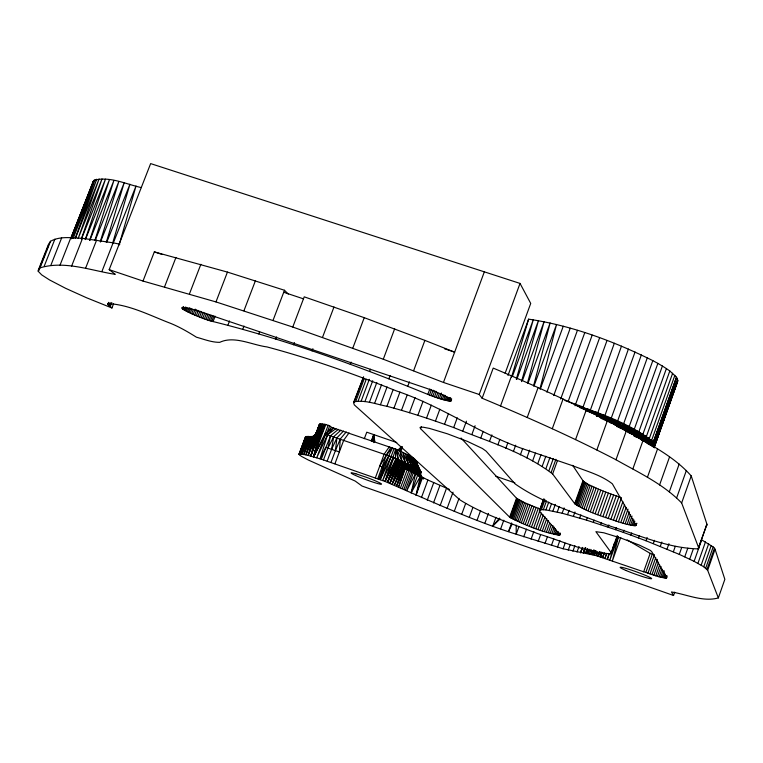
<?xml version="1.0" encoding="UTF-8"?>
<svg xmlns="http://www.w3.org/2000/svg" width="763" height="763" viewBox="0 0 763 763"><rect width="100%" height="100%" fill="white"/><g stroke="black" fill="none" stroke-linecap="round" stroke-linejoin="round"><path stroke-width="1.14" d="M516.198 525.097L516.189 534.224L563.104 548.769L596.237 555.626L643.648 571.792C651.039 573.709 659.585 578.335 666.833 577.734L651.631 551.525L650.276 550.381L639.127 544.992L621.292 538.201L603.81 532.784L595.874 531.668L611.144 552.603L611.192 553.833C585.974 552.507 561.95 540.986 537.905 533.699C511.487 523.428 483.818 514.882 459.698 499.736L354.318 404.895L353.527 402.549L363.598 376.893L353.946 402.521M93.191 182.643L93.801 180.44C109.405 175.824 126.095 184.245 141.355 187.593M316.12 433.136L316.073 434.414L319.411 424.342L325.238 424.39L329.664 425.859L331.524 427.356L395.692 449.13L395.472 459.316L397.313 462.702L402.502 466.708L423.703 478.62L423.236 478.439M628.683 432.812L629.151 426.631L652.823 360.622C613.69 341.204 571.964 325.601 528.616 319.153L507.986 375.453M419.898 474.061L420.947 471.954L419.078 469.97L401.91 461.081L397.046 449.722L400.022 451.057L401.91 461.081L401.662 466.174L392.192 484.219L399.03 464.276L389.874 483.294L397.58 462.988L398.229 459.46L397.046 449.722L395.692 449.13L385.086 481.453C428.377 500.013 471.133 520.042 516.189 534.224L518.954 526.604M362.787 378.915L362.806 377.771M698.832 548.244L681.645 502.97C663.266 483.971 638.707 472.602 615.979 459.755C572.393 437.104 527.471 417.132 482.14 398.248L493.213 368.09C538.411 387.184 583.161 407.49 626.375 430.771C648.97 444.076 673.643 455.931 691.221 475.921L706.939 524.238L698.155 548.874C666.624 548.158 636.571 534.043 606.633 525.03C575.664 512.774 542.541 503.189 515.082 483.885L486.117 451.152L482.359 448.482L467.624 441.481L447.48 433.832L429.512 428.415L422.912 427.156L420.041 427.452L420.527 428.653L509.655 517.171C524.906 525.039 544.2 533.461 560.128 534.796L539.393 511.115L543.38 499.469M674.721 592.155L673.548 595.483L635.226 582.026C554.653 557.925 475.425 529.417 397.265 498.43L362.082 486.069L355.196 481.062L308.376 460.041L301.156 456.217L299.02 454.119L305.953 454.786L321.299 459.192L385.086 481.453L393.899 457.676C401.767 464.047 413.584 465.382 420.671 472.946L419.974 473.556L420.947 471.954L415.215 459.603L415.415 460.051M634.101 436.169L634.263 429.245L657.859 363.388L652.823 360.622M662.389 366.049L666.385 368.586L642.942 434.109L642.808 440.442L638.65 438.038L638.869 431.744L662.389 366.049L657.859 363.388M654.368 447.871L654.101 445.029L651.402 441.92L642.704 435.807L634.015 430.933L610.867 419.955L579.317 407.356M600.567 418.095C618.745 426.689 639.585 432.859 653.977 447.442L654.444 443.36M650.705 445.268L638.497 437.313L622.894 429.359L623.571 423.923L647.31 357.79M643.705 441.004L646.385 442.693L646.452 436.322L669.809 370.98L666.385 368.586M346.249 431.925L340.317 438.925L339.354 451.925L325.715 447.395L320.002 458.782L327.546 434.815L327.852 431.925L333.603 427.938L327.546 434.815L316.702 457.762L325.553 434.223L331.524 427.356M669.809 370.98L676.495 377.18L653.376 441.901L653.023 446.784C642.694 437.228 629.256 431.953 616.781 425.821L617.572 421.138L641.368 354.9M649.351 444.772L649.37 438.372L672.651 373.221M610.295 422.95L611.192 418.305L635.054 351.981M651.488 445.897L651.678 440.232L674.883 375.291M330.999 462.397L335.424 450.571L336.95 437.8L343.531 431.019M603.59 419.335L628.407 349.044M372.735 441.624L373.727 434.595L374.833 441.605M420.671 472.946L419.86 474.567M327.174 461.11L331.609 449.293L333.689 436.732L340.88 430.16M596.523 416.436L621.473 346.135M654.721 445.64L654.463 446.489L677.592 381.576L677.487 378.858L676.495 377.18L653.481 442.006L653.242 442.788L654.683 445.478L677.849 380.327L654.282 444.238M654.406 447.061L652.956 444.381L648.989 440.861L633.872 431.724L610.667 420.728L589.656 412.106L614.329 343.264M323.502 459.898L327.928 448.091L330.551 435.74L338.343 429.359M654.292 447.271L677.592 381.576M422.549 477.514L416.045 495.13L420.365 476.379L416.445 474.128L427.9 480.032L449.483 489.445M420.365 476.379L411.152 492.803L415.577 473.613L423.455 478.926M318.934 435.578L313.622 456.837L325.553 434.223M654.683 445.478L654.892 444.61M582.522 408.539L607.024 340.46M597.067 552.278L596.237 555.626L597.448 552.45M618.469 536.713L612.393 560.853L620.729 537.495M394.08 448.53L391.076 456.617L380.193 479.631L383.312 467.271L392.468 447.938L386.45 454.939L379.755 466.012L383.312 467.271L378.887 479.164M602.045 552.498L600.414 556.885L601.587 552.326M539.975 388.872L556.542 324.475L534.005 385.964M584.592 548.559L583.418 553.127L585.717 547.72M614.043 543.952L609.895 559.985L618.354 536.675M533.566 385.859L550.133 322.94L528.015 383.179M604.344 553.185L602.675 557.591L603.867 553.08M608.95 553.442L607.424 559.155L609.465 553.614M527.5 383.064L544.095 321.624L522.407 380.603M601.959 552.565L600.414 556.885L601.654 552.307M599.89 551.802L598.268 556.227L599.451 551.868M313.679 436.14L318.591 435.816L310.799 456.036L316.168 436.398L314.614 436.054L312.181 436.76L314.947 435.291L319.249 435.129L324.18 424.218M606.261 553.804L605.011 558.354L606.671 553.928M521.52 381.624L538.468 320.555L516.809 379.383M325.238 424.39L321.805 433.479L319.621 435.396L313.622 456.837L324.857 434.013L328.166 425.21M299.02 454.119L305.553 436.76L313.469 436.665L308.233 455.349L316.168 436.398L309.139 436.55M595.865 550.743L594.339 555.092L595.569 550.733M314.413 435.53L316.54 432.859L313.002 436.77L314.547 435.606L318.362 435.892L310.799 456.036L316.407 436.369L318.591 435.816M119.114 244.952L136.033 185.981L113.248 243.101M516.313 379.182L533.289 319.735L512.488 376.178M599.823 551.821L598.268 556.227L599.537 551.859M601.978 552.383L600.414 556.885L601.692 552.507M112.714 242.949L129.939 184.255L106.696 242.386M511.563 377.084L528.616 319.153M416.045 495.13L421.472 476.999L422.588 477.752M106.295 242.281L124.197 182.748L100.506 241.881M586.985 548.902L585.669 553.261L587.233 548.902M597.257 552.288L596.237 555.626L597.439 552.278M600.414 556.885L601.921 552.422M100.239 241.757L118.837 181.489L95.156 240.507M422.616 478.353L416.512 473.67L404.962 468.139L398.62 486.87L405.449 468.415L404.8 465.592L405.334 462.645L400.022 451.057L407.566 454.681L411.286 465.516L410.885 468.968L412.182 471.772L405.458 489.97M594.339 555.092L595.674 550.743M94.908 240.393L113.897 180.469L89.805 240.459M313.469 436.665L305.953 454.786L311.733 436.694C318.171 436.856 319.134 428.053 321.08 423.951M320.737 434.719L316.588 434.471L314.995 435.177L316.893 434.061L320.737 434.719L313.622 456.837L319.268 435.32M371.61 441.205L373.727 434.595L373.87 442.645M303.979 454.347L309.721 436.608L311.733 436.694L303.979 454.347L310.198 436.741M420.718 471.439L420.699 476.36L420.146 476.589L420.728 475.492C415.978 467.814 404.323 465.668 396.56 461.834L387.499 482.369L395.692 460.289C404.123 464.018 413.928 466.937 420.604 473.451L420.442 473.833M414.996 473.308L413.412 470.275L413.775 466.803L407.566 454.681L413.87 458.363L419.078 469.97L419.116 474.443L422.349 477.953M414.7 459.04L420.794 472.326L420.089 473.06M89.662 240.393L109.424 179.696L85.389 239.563M419.078 469.97L412.735 457.59L417.685 469.035L417.275 471.544L417.866 473.937L422.13 477.571L421.472 476.999M417.685 469.035L411.305 456.713L415.911 467.977L415.587 471.467L417.113 474.386L415.577 473.613L406.784 490.628L413.479 472.507L410.675 471.124L403.97 489.264M315.567 435.301L316.244 433.718L320.985 434.509L313.622 456.837L325.753 424.533M598.268 556.227L599.718 551.84M85.265 239.506L105.456 179.181L81.498 238.876M411.286 465.516L405.296 453.537L408.472 464.123L407.976 467.09L408.691 469.655L416.798 474.042M310.799 456.036L317.561 436.121L314.614 436.054M656.151 439.736L654.244 445.373L656.266 439.774M81.374 238.867L102.004 178.923L78.141 238.476L99.095 178.923L75.346 238.342M313.583 436.131L313.717 437.056M585.269 547.748L583.418 553.127L585.364 547.748M592.155 550.867L590.991 554.205L592.26 550.876M705.708 568.168L713.167 546.947L701.674 539.861L694.111 561.339L703.753 566.766L707.663 570.304L718.336 597.925C703.143 602.265 686.633 594.367 671.44 591.964L673.548 595.483M707.015 569.351L714.445 548.206L713.167 546.947M707.663 570.304L715.065 549.236L714.445 548.206M718.336 597.925L724.85 579.327L715.065 549.236M329.664 425.859L326.984 433.012L324.857 434.013L391.076 456.617L382.644 480.537L393.393 457.476L401.91 461.081M666.395 578.144L667.167 575.951M694.111 561.339L679.289 554.377L681.578 547.891M684.745 556.837L687.797 548.206M689.704 559.165L693.119 549.474M698.155 548.874L706.939 524.238M697.935 563.332L705.47 541.921M701.159 565.154L708.665 543.8M703.753 566.766L711.24 545.478M319.411 424.342L316.025 433.413L319.506 424.276M679.289 554.377L645.994 540.757L647.148 537.495M669.332 491.801L679.175 464.066M653.271 543.58L654.425 540.318M643.648 571.792L650.19 553.356L627.138 539.889M645.794 572.536L652.336 554.1L654.454 554.806L647.911 573.251M676.676 497.81L686.385 470.418M649.981 573.938L655.76 557.648M660.3 546.384L661.836 542.035M652.003 574.587L657.382 559.374M653.939 575.188L658.555 562.15M655.789 575.75L659.642 564.878M681.645 502.97L691.221 475.921M667.015 549.131L668.932 543.704M657.534 576.265L660.996 566.461M659.165 576.714L661.864 569.093M660.663 577.114L662.98 570.571M662.026 577.448L664.344 570.905M663.238 577.725L664.783 573.356M673.357 551.802L675.274 546.384M664.287 577.934L665.441 574.653M665.164 578.068L665.937 575.884M665.87 578.144L666.643 575.951M539.422 510.409L541.396 509.684L545.917 509.903L562.15 513.232L586.394 520.099L615.636 529.694L616.409 527.519M353.527 402.549L354.28 401.786C365.2 399.745 376.264 404.276 386.917 406.307C409.521 412.23 431.715 419.631 453.68 427.566C487.175 441.329 523.59 451.753 552.622 473.976L574.711 503.656C587.834 512.459 603.581 516.694 618.402 521.854L624.573 504.601M618.402 521.854L620.767 522.569L626.165 507.452M611.144 552.603L617.229 535.559M611.192 553.833L617.525 536.341M620.767 522.569L623.018 523.208L628.025 509.169M623.018 523.208L625.135 523.79L629.38 511.897M654.52 443.465L677.487 378.858L653.481 442.006L654.921 444.705M615.636 529.694L623.276 532.383L624.058 530.209M625.135 523.79L627.11 524.295L630.581 514.558M627.11 524.295L628.922 524.734L632.012 516.065M647.425 477.304L657.544 448.921M628.922 524.734L630.562 525.087L632.88 518.573M630.562 525.087L632.022 525.364L633.948 519.927M632.022 525.364L633.271 525.554L634.826 521.196M645.994 540.757L630.934 535.14L631.707 532.955M633.271 525.554L634.32 525.659L635.093 523.475M634.32 525.659L635.15 525.669L635.922 523.494M635.15 525.669L635.751 525.602L636.533 523.418M635.751 525.602L636.905 523.265M638.526 537.934L639.299 535.76M659.585 484.953L669.561 456.894M586.394 520.099L587.167 517.943M590.304 511.754L598.421 489.131L588.597 484.6L583.333 481.262L572.641 465.335M577 552.097L579.012 546.499M592.67 512.726L600.786 490.113L598.421 489.131M582.751 547.472L580.519 552.736L582.407 547.452M595.14 513.709L603.237 491.105L600.786 490.113M593.376 522.283L594.148 520.118M615.979 459.755L626.375 430.771M597.677 514.691L605.774 492.097L603.237 491.105M586.356 553.299L587.92 548.94M600.271 515.674L608.359 493.079L605.774 492.097M587.233 553.413L588.407 550.142M588.302 553.604L589.875 549.226M589.561 553.871L591.134 549.465M602.904 516.646L610.991 494.052L608.359 493.079M600.615 524.629L601.397 522.464M605.545 517.6L613.643 494.996L620.643 497.371M594.11 550.352L592.584 554.615L593.9 550.075L592.584 554.615L593.805 551.43M608.197 518.525L616.285 495.921M608.054 527.099L608.836 524.934M610.829 519.422L618.917 496.808M613.423 520.28L621.511 497.657M632.87 468.883L643.133 440.194M602.675 557.591L604.258 553.156M615.951 521.091L622.885 501.692M658.669 433.05L663.886 418.477M666.29 411.753L672.308 394.938M673.91 390.446L676.724 382.606L654.702 445.716L653.929 446.431M323.77 424.161L320.594 432.964L316.683 432.783L315.586 434.338M377.771 478.763L386.45 454.939L390.866 447.366M548.32 532.746L551.115 525.001M544.973 543.542L547.348 536.952M557.257 512.049L559.174 506.727M550.142 533.289L552.937 525.545M551.84 533.776L554.234 527.128M553.413 534.214L555.416 528.664M562.15 513.232L564.076 507.891M554.854 534.577L556.446 530.132M551.42 545.478L553.795 538.869M556.141 534.882L557.343 531.544M557.267 535.121L558.468 531.782M558.23 535.283L559.031 533.06M559.012 535.378L559.813 533.156M559.622 535.407L560.423 533.175M567.558 514.644L569.103 510.352M557.476 547.224L559.861 540.605M574.711 503.656L582.942 480.804M575.121 504.085L583.333 481.262M575.75 504.591L583.962 481.796M576.609 505.173L584.801 482.407M596.838 449.97L607.367 420.718M573.433 516.265L574.978 511.963M577.686 505.821L585.87 483.074M563.104 548.769L565.097 543.237M578.964 506.527L587.138 483.809M580.433 507.29L588.597 484.6M582.093 508.11L590.247 485.43M579.727 518.087L580.891 514.853M568.263 550.104L570.257 544.553M583.924 508.969L592.069 486.308M585.917 509.865L594.053 487.223M572.908 551.22L574.911 545.64M588.044 510.8L596.17 488.167M419.917 475.587L420.632 474.987C414.834 469.235 406.288 466.145 398.696 463.427L389.874 483.294L397.313 462.702L401.357 463.542M537.781 463.646L541.005 454.748M517.772 521.482L524.591 502.674L516.532 498.239L461.024 438.019M552.278 428.739L563.065 399.02M519.46 522.216L526.279 503.427L524.591 502.674M521.263 522.979L528.072 504.2L526.279 503.427M542.245 466.193L545.85 456.217M523.17 523.761L529.97 504.992L528.072 504.2M564.925 400.499L568.12 401.586L592.174 335.129M525.163 524.572L531.964 505.802L529.97 504.992M545.974 468.511L549.97 457.476M527.223 525.383L534.014 506.613L531.964 505.802M523.742 536.761L526.499 529.131M548.959 470.59L553.337 458.496M529.341 526.193L536.131 507.433L534.014 506.613M575.044 405.792L599.623 337.742M551.172 472.411L555.931 459.278M531.496 527.004L538.287 508.253L536.131 507.433M552.622 473.976L557.352 460.89M539.393 511.115L543.733 499.126M540.09 509.932L544.057 498.945M533.68 527.815L539.67 511.258M541.396 509.684L544.982 499.765M531.086 539.164L533.852 531.525M535.874 528.606L541.463 513.156M543.342 509.674L546.546 500.824M538.058 529.379L543.246 515.025M545.917 509.903L548.731 502.14M540.223 530.123L545.011 516.875M549.112 510.38L551.525 503.694M538.173 541.434L540.547 534.863M542.35 530.838L546.737 518.687M575.55 439.602L586.213 410.103M544.41 531.515L548.406 520.471M552.898 511.096L555.321 504.391M546.413 532.154L549.608 523.313M75.27 238.314L96.748 179.181L73.124 238.457L94.984 179.686L71.503 238.819L93.801 180.44L71.35 237.245M314.747 436.579C320.107 435.101 319.955 427.89 322.11 423.98M484.915 523.141L488.473 513.385M513.356 451.629L515.712 445.163M527.204 417.495L538.106 387.575M500.089 518.926L492.793 526.022L495.96 517.343M520.366 454.862L522.712 448.415M500.671 528.835L503.818 520.185M526.804 457.962L529.656 450.132M509.655 517.171L516.532 498.239M553.728 395.558L577.429 330.341M510.056 517.514L516.933 498.601M510.657 517.924L517.514 499.021M511.429 518.392L518.287 499.507M532.622 460.89L535.464 453.088M512.383 518.916L519.231 500.051M511.63 522.922L508.482 531.582L512.087 524.295M513.499 519.489L520.337 500.642M514.777 520.108L521.615 501.281M516.208 520.776L523.027 501.959M560.662 399.059L584.763 332.658M480.824 437.886L483.217 431.381M454.252 511.41L459.03 498.363M505.125 373.279L530.724 303.426L520.032 283.416L150.645 163.597L109.185 269.644L115.261 274.356C90.807 270.522 64.531 260.345 40.029 267.861L38.245 271.313L41.669 274.861L49.461 279.897L65.58 288.29L86.438 297.713L111.932 307.985L113.573 303.779M500.538 405.945L511.544 375.873M461.691 514.348L465.668 503.485M489.503 441.386L491.877 434.891M469.312 517.285L472.879 507.519M497.858 444.867L499.841 439.45M477.066 520.232L480.633 510.466M505.84 448.291L507.805 442.883M540.299 389.025L563.256 326.23M546.89 392.192L570.238 328.185M319.487 425.182L316.674 432.85L318.734 427.471M317.608 432.697L320.822 423.951M453.68 427.566L457.275 417.8M427.261 500.185L433.718 482.664M433.508 502.884L439.936 485.402M462.836 430.952L466.431 421.176M482.14 398.248L479.212 394.49L520.032 283.416M440.117 505.659L446.527 488.215M471.916 434.395L475.101 425.716M447.042 508.511L453.041 492.183M427.824 394.395C357.799 365.916 286.526 339.831 213.087 321.557C206.554 321.013 158.761 300.45 195.433 310.055L427.042 388.481C461.005 400.813 457.934 406.24 427.824 394.395L429.855 388.92M429.464 395.043L431.496 389.559M422.225 478.019L416.255 473.279L403.503 467.309L396.579 486.012L404.962 468.139M431.124 395.673L433.146 390.189M420.527 428.653L421.319 426.507M432.793 396.293L434.824 390.809M400.537 487.71L407.308 469.407M426.527 418.134L431.333 405.143M434.462 396.884L436.493 391.409M402.33 488.501L409.054 470.313L405.449 468.415L408.691 469.655M436.121 397.456L437.743 393.079M437.752 398L439.374 393.613M109.185 269.644L143.005 281.061L215.977 301.919L292.773 327.041L383.293 359.23L443.456 382.454L484.333 271.857M439.345 398.515L441.376 393.031M416.627 463.694L417.437 461.51M440.89 398.982L442.511 394.595M442.378 399.421L443.999 395.034M435.444 421.128L439.85 409.206M443.789 399.812L445.411 395.415M445.115 400.155L446.336 396.855M411.152 492.803L417.762 474.91M446.355 400.451L447.576 397.151M447.49 400.689L448.711 397.389M448.52 400.88L449.731 397.58M449.426 401.014L450.637 397.704M450.199 401.09L451.019 398.887M450.847 401.109L451.667 398.906M444.524 424.285L448.53 413.441M421.434 497.6L427.9 480.032M315.958 433.498L319.926 424.075M393.946 408.186L399.936 392.087M407.785 386.25L409.416 381.853M413.613 370.742L424.886 340.393L364.237 317.675L304.227 296.836L292.773 327.041M375.339 477.905L384.171 454.138L389.273 446.803M401.481 410.322L407.08 395.263M380.193 479.631L389.025 455.864L382.168 466.861M409.473 412.707L415.072 397.609M400.518 452.43L402.53 446.994M417.847 415.32L423.055 401.271M358.076 401.128L366.24 379.297M334.928 463.761L343.77 440.108L349.044 432.879M369.616 371.457L370.436 369.254M361.118 401.243L369.311 379.316M364.895 401.653L372.716 380.747M383.293 359.23L394.643 328.863M369.397 402.378L376.827 382.492M374.595 403.398L381.634 384.542M364.342 438.677L366.765 432.192L396.76 442.55M388.853 378.791L390.084 375.491M380.451 404.705L387.089 386.908M371.304 441.09L373.727 434.595M386.917 406.307L393.155 389.559M305.953 454.786L312.754 436.694L316.168 436.398M352.84 348.033L364.237 317.675M350.284 364.313L351.104 362.12M321.299 459.192L330.551 435.74M355.796 401.309L364.332 378.486M312.077 350.894L312.906 348.701M322.558 337.256L333.994 306.964M299.048 454.462L305.553 436.76M299.334 453.909L305.877 436.512M299.42 454.929L306.545 436.398M293.602 344.752L294.432 342.568M258.781 333.898L259.611 331.724M273.03 320.384L284.494 290.264L227.441 272.095L154.336 251.885L143.005 281.061M275.777 339.077L276.607 336.893M227.889 325.257L229.539 320.956M243.931 310.77L255.405 280.784M242.768 329.282L244.007 326.039M397.313 462.702L387.499 482.369L395.835 460.642C404.066 464.81 413.966 467.366 420.566 473.966L420.47 475.359M404.485 467.872L396.579 486.012L403.026 467.023L394.423 485.125L401.662 466.174C408.644 469.417 417.533 471.591 422.12 478.191L419.984 474.786L420.089 470.771L413.87 458.363M187.66 311.867L189.31 307.594M188.919 312.487L190.559 308.214M190.254 313.126L191.904 308.853M191.675 313.774L193.316 309.511M193.163 314.432L195.214 309.101M194.699 315.09L196.749 309.759M196.282 315.748L198.332 310.427M197.894 316.397L199.935 311.075M199.515 317.036L201.566 311.714M201.155 317.666L203.206 312.344M202.786 318.266L204.837 312.944M204.408 318.839L206.449 313.517M205.991 319.392L208.041 314.07M207.536 319.907L209.587 314.575M209.033 320.384L211.074 315.052M215.977 301.919L227.441 272.095M210.454 320.813L212.505 315.491M211.818 321.213L213.859 315.882M213.087 321.557L215.137 316.216M164.57 286.812L175.967 257.408M182.414 308.777L183.244 306.631M182.986 309.196L183.807 307.05M189.443 293.917L200.879 264.284M183.683 309.654L184.503 307.518M184.503 310.159L185.743 306.955M185.447 310.703L186.677 307.499M186.496 311.275L187.736 308.071M71.56 237.989L74.593 230.235M75.461 228.023L77.616 222.491M78.484 220.278L80.649 214.737M81.517 212.524L83.672 206.992M85.408 202.567L87.573 197.035M88.432 194.813L92.762 183.749L70.959 238.104L93.2 181.422M101.937 271.428L113.124 242.834L119.81 244.198M111.932 307.985L107.783 304.466L108.613 302.339M108.26 305.095L109.08 302.978M109.052 305.849L110.282 302.673M110.158 306.707L111.799 302.491M316.683 432.783L320.098 424.037M71.541 266.287L82.538 238.323L113.124 242.834M85.542 268.338L96.634 240.059M38.15 270.512L48.517 244.255L50.53 241.261C60.22 235.824 71.951 237.961 82.538 238.323M38.245 271.313L45.57 252.772M46.429 250.588L48.584 245.133M40.029 267.861L50.53 241.261M44.264 266.068L54.898 239.124M50.902 265.181L61.66 237.894M59.991 265.238L70.873 237.608M397.628 461.901L387.499 482.369L396.007 460.976L397.704 461.424L396.56 461.834M580.519 552.736L582.608 547.472M318.905 432.755L322.444 424.009M71.655 238.018L73.01 234.708M389.874 483.294L398.086 463.475L398.696 463.427M335.424 450.571L340.317 438.925M387.499 482.369L396.312 461.472L397.704 461.424L395.692 460.289L385.086 481.453L395.549 459.812L397.914 460.442M420.699 476.36L420.861 475.978C415.387 469.102 405.239 466.946 397.58 462.988M421.624 478.182L421.558 477.256M394.423 485.125L402.502 466.708M331.609 449.293L336.95 437.8M327.928 448.091L333.689 436.732M399.888 451.009L401.615 447.919M636.123 525.449L612.355 483.828C601.034 474.939 586.442 471.162 573.204 465.935L528.053 450.523C482.025 435.578 442.426 406.355 396.483 390.952C354.118 374.061 311.085 358.629 266.974 346.917C251.933 344.981 234.251 335.405 219.734 342.339C211.713 342.415 204.045 339.287 196.415 337.189C188.28 332.086 179.753 327.089 170.731 323.407C150.406 315.691 129.7 304.637 107.841 303.569L107.783 304.466M399.001 450.437L401.891 446.689M492.793 526.022L499.498 518.115M706.233 525.936L706.939 525.221M397.485 450.532L401.662 446.45M308.939 436.531L307.556 436.407L300.984 453.871L308.376 436.484L309.721 436.608L302.32 454.042L308.138 436.636M335.901 428.615L327.546 434.815L326.984 433.012M309.129 436.922L309.358 436.579M420.279 472.564L420.794 472.326M311.685 436.894L315.491 436.331L308.233 455.349L313.984 436.646L310.703 436.789M319.621 435.396L316.798 435.587M419.869 475.082L420.423 474.853M398.915 459.755L395.472 459.316M315.319 434.939L319.287 435.539M312.181 436.694L312.687 436.646M396.932 462.283L401.328 464.018M319.888 434.328L320.985 434.509M321.929 433.184L316.483 433.26L320.059 432.898L321.557 433.88L320.155 433.899L321.271 434.233M401.328 464.476L398.429 463.78L404.819 466.059M313.679 436.436L314.385 436.608M653.481 442.006C630.791 424.104 602.484 414.023 575.321 405.019C601.95 415.749 630.667 424.495 653.242 442.788M582.789 407.766L590.333 409.75M590.161 410.57L597.515 412.592M393.899 457.676L398.229 459.46L395.692 449.13M597.372 413.432L604.487 415.454M604.372 416.302L611.192 418.305M611.106 419.173L617.572 421.138M617.496 422.015L623.571 423.923M623.514 424.8L629.151 426.631M407.595 469.55L411.906 471.458M283.731 292.267L303.464 298.848M154.336 251.885L162.233 254.518M444.514 348.777L454.662 352.163L424.886 340.393M629.103 427.518L634.263 429.245M443.456 382.454L479.212 394.49M405.067 467.357L400.47 465.373L392.192 484.219L399.45 464.619C406.889 468.024 416.979 470.046 421.51 477.371M596.695 415.721L628.731 429.092M401.433 465.344L408.081 468.024M650.19 553.356L652.336 554.1M634.225 430.141L638.869 431.744M653.958 446.632C643.734 435.368 628.588 429.912 614.625 424.867M616.771 426.527L628.559 430.637M495.759 476.246L514.891 482.855M404.953 466.946L410.971 469.436M568.12 401.586L582.989 406.946M638.831 432.64L642.942 434.109M628.55 431.391L619.833 427.948M610.991 494.052L613.643 494.996M623.276 532.383L630.934 535.14M642.894 435.005L646.452 436.322M625.774 431.085L633.738 434.042M538.287 508.253L540.471 509.055M391.076 456.617L393.393 457.476M585.431 410.494L589.656 412.106M629.713 433.212L633.805 434.776M646.385 437.228L649.37 438.372M638.497 437.313L633.929 435.482L637.706 437.523M649.284 439.269L651.678 440.232M635.007 436.541L637.734 437.666M403.503 467.309L405.391 468.101M651.573 441.128L653.376 441.901M640.825 439.583L642.808 440.442M412.182 471.772L414.538 472.802M401.662 466.174L405.22 467.748M401.367 464.925L404.867 466.508M622.999 427.146L628.617 429.874M395.511 458.697C403.808 463.265 414.042 465.64 420.794 472.45M408.186 468.463L419.116 474.443L420.794 475.931L421.09 477.304L420.861 475.978M395.549 459.812L397.79 460.938M316.407 436.369L315.949 436.121L317.017 436.236L316.387 435.873M418.172 475.139L419.364 475.816L417.456 474.691M647.129 443.217L648.617 444.247M420.861 476.808L421.681 477.352L420.699 476.57M284.494 290.264L288.3 294.07M415.911 467.977L409.578 455.74L413.775 466.803M408.472 464.123L402.778 452.325L405.334 462.645M420.794 475.931L420.489 474.967M320.05 435.177L313.622 456.837L320.288 435.034L319.583 434.738L320.05 435.177M355.825 473.756L353.336 473.098A16.166 1.183 20.3 0 0 360.823 477.686A16.166 1.183 20.3 0 0 381.176 484.257A16.166 1.183 20.3 0 0 366.717 477.419L355.825 473.756M625.908 570.438A16.7 1.249 19.8 0 0 651.449 578.755A16.7 1.249 19.8 0 0 630.476 569.799A16.7 1.249 19.8 0 0 625.908 570.438"/></g></svg>
